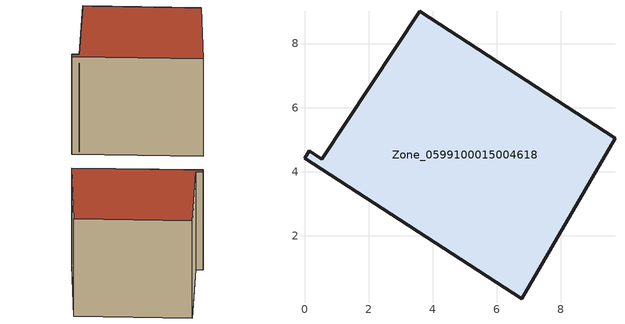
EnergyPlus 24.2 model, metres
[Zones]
Zone_0599100015004618
 floor ground (C_G): 0,4.42 0.15,4.65 0.53,4.39 3.61,9.01 9.7,5.04 6.79,0.03 z0.84
 wall outside (C_F): 0.15,4.65 0,4.42 6.79,0.03 9.7,5.04 3.61,9.01 0.53,4.39 0.15,4.65 z0.84:7.92
 roof outside (C_R): 9.7,5.04 3.61,9.01 0.53,4.39 0.15,4.65 0,4.42 6.79,0.03 z7.92
[BUILDING]
Pand.0599100015004618: North Axis=0; Terrain=City; Loads Convergence Tolerance Value=0.04; Temperature Convergence Tolerance Value=0.4; Solar Distribution=FullExterior; Maximum Number of Warmup Days=25; Minimum Number of Warmup Days=1
[Site:Location]
Rotterdam.The.Hague.AP_ZH_NLD Design_Conditions: Latitude=51.96; Longitude=4.45; Time Zone=1; Elevation=-4.5
[SITE:GROUNDTEMPERATURE:BUILDINGSURFACE]
18, 18, 18, 18, 18, 18, 18, 18, 18, 18, 18, 18
[MATERIAL] Thermal Absorptance=0.9; Solar Absorptance=0.7; Visible Absorptance=0.7
Name | Roughness | Thickness | Conductivity | Density | Specific Heat
G.TI.1965-1974 | MediumSmooth | 0.15 | 0.882353 | 540 | 1210
F.TI.1965-1974 | Rough | 0.3 | 0.697674 | 1920 | 840
R.TI.1965-1974 | MediumRough | 0.2 | 0.232558 | 1500 | 1000
[CONSTRUCTION]
C_G: G.TI.1965-1974
C_F: F.TI.1965-1974
C_R: R.TI.1965-1974
[ZONE]
Zone_0599100015004618: Type=1; Multiplier=1; Ceiling Height=Autocalculate; Volume=Autocalculate; Floor Area=autocalculate; Part of Total Floor Area=Yes
[ZONEINFILTRATION:DESIGNFLOWRATE]
Infil_Zone_0599100015004618: Zone or ZoneList or Space or SpaceList=Zone_0599100015004618; Schedule=AlwaysOn; Design Flow Rate Calculation Method=Flow/Area; Flow Rate per Floor Area=0.003; Constant Term Coefficient=1; Temperature Term Coefficient=0; Velocity Term Coefficient=0; Velocity Squared Term Coefficient=0
[HVACTEMPLATE:ZONE:IDEALLOADSAIRSYSTEM]
Zone_0599100015004618: Maximum Heating Supply Air Temperature=50; Minimum Cooling Supply Air Temperature=13; Maximum Heating Supply Air Humidity Ratio=0.0156; Minimum Cooling Supply Air Humidity Ratio=0.0077; Heating Limit=NoLimit; Cooling Limit=NoLimit; Dehumidification Control Type=ConstantSensibleHeatRatio; Cooling Sensible Heat Ratio=0.7; Dehumidification Setpoint=60; Humidification Control Type=None; Humidification Setpoint=30; Outdoor Air Method=None; Outdoor Air Flow Rate per Person=0.00944; Outdoor Air Flow Rate per Zone Floor Area=0; Outdoor Air Flow Rate per Zone=0; Demand Controlled Ventilation Type=None; Outdoor Air Economizer Type=NoEconomizer; Heat Recovery Type=None; Sensible Heat Recovery Effectiveness=0.7; Latent Heat Recovery Effectiveness=0.65
[ZONECONTROL:THERMOSTAT]
ThermostatControl_Zone_0599100015004618: Zone or ZoneList=Zone_0599100015004618; Control Type Schedule=DualSetpointControlType; Control 1=Thermostat_Zone_0599100015004618; Temperature Difference Between Cutout And Setpoint=0
[THERMOSTATSETPOINT:DUALSETPOINT]
Thermostat_Zone_0599100015004618: Heating Setpoint Temperature Schedule=HeatingSetpoint_Zone_0599100015004618; Cooling Setpoint Temperature Schedule=CoolingSetpoint_Zone_0599100015004618
[SCHEDULE:COMPACT]
HeatingSetpoint_Zone_0599100015004618: Through: 12/31, For: AllDays, Until: 24:00, 21
CoolingSetpoint_Zone_0599100015004618: Through: 12/31, For: AllDays, Until: 24:00, 24
DualSetpointControlType: Through: 12/31, For: AllDays, Until: 24:00, 4
AlwaysOn: Through: 12/31, For: AllDays, Until: 24:00, 1
